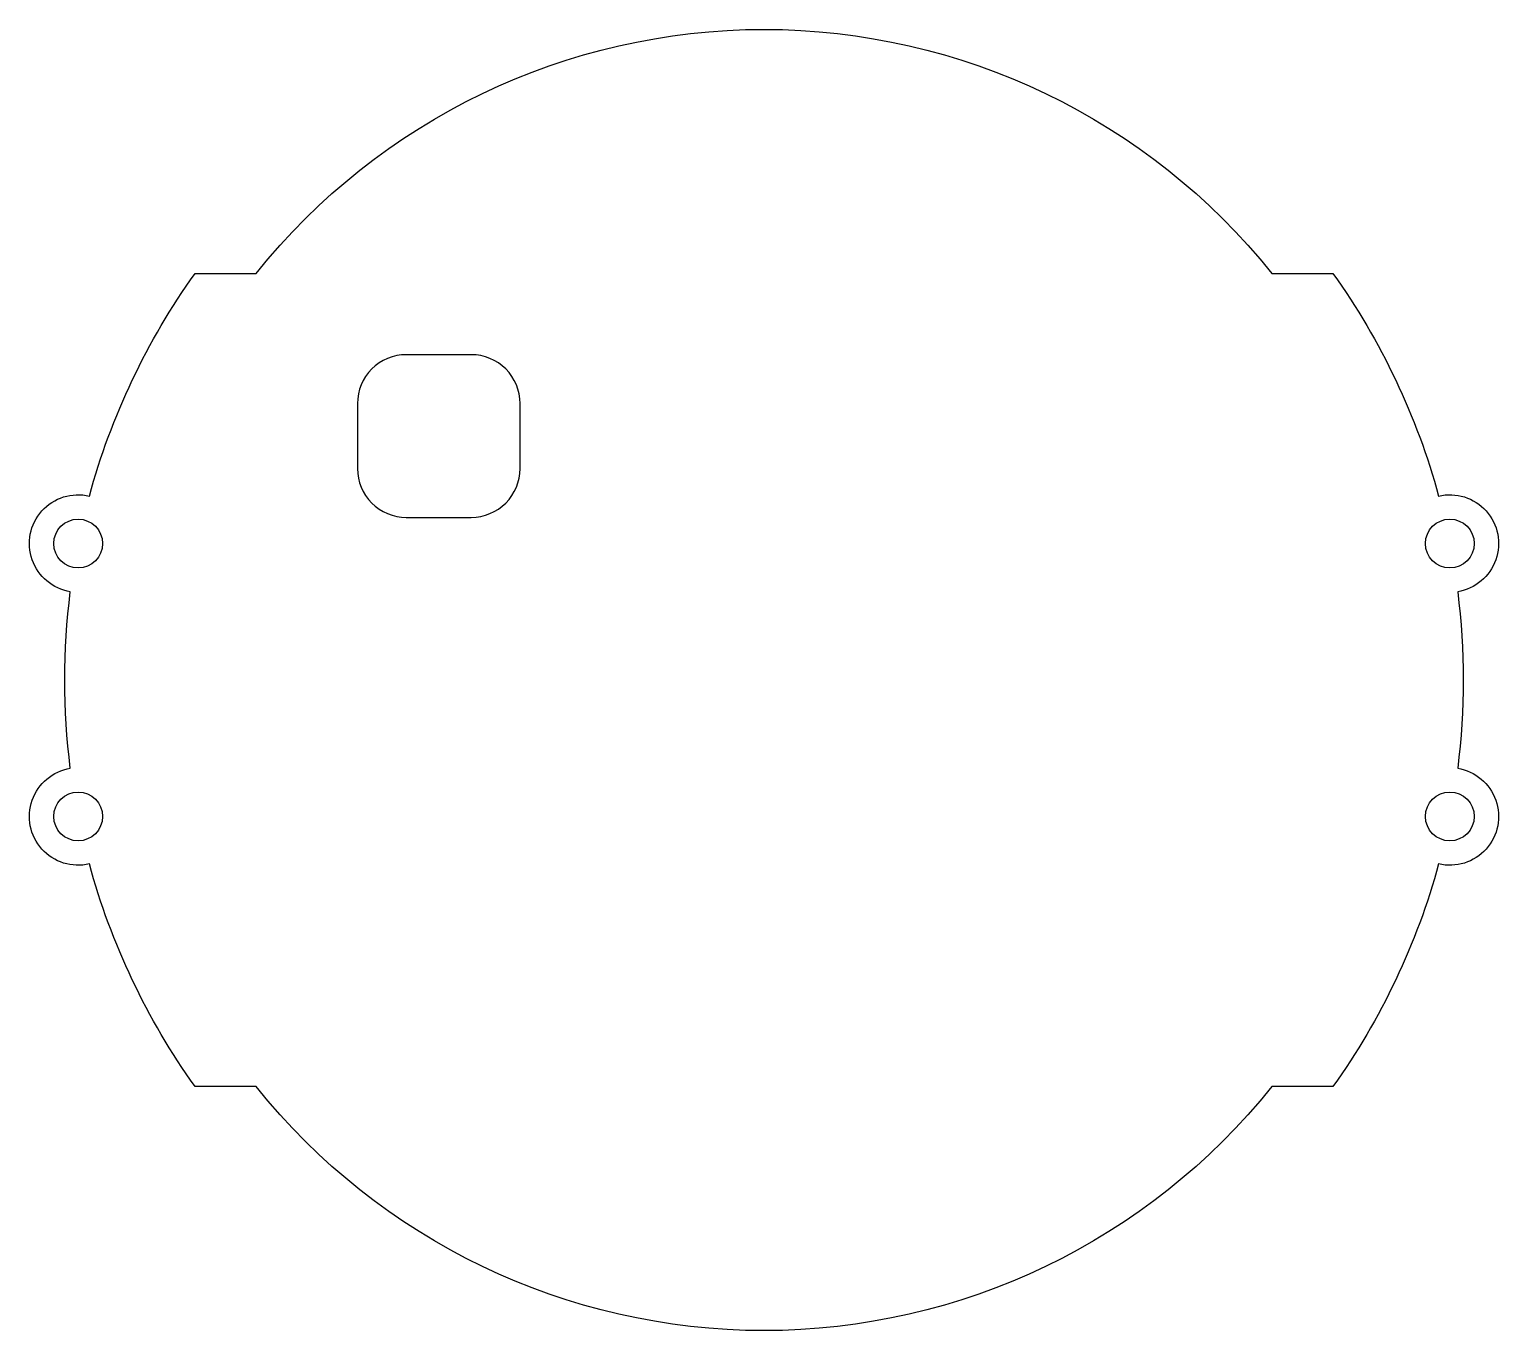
# Model space of a CAD drawing. Header units: millimetres. Extents: x -45.2 to 45.2, y -40 to 40.
import ezdxf

# ---------------------------------------------------------------- set-up
doc = ezdxf.new("R2010")
doc.units = ezdxf.units.MM
doc.layers.get('0').update_dxf_attribs({"linetype": 'CONTINUOUS'})

msp = doc.modelspace()

# ---------------------------------------------------------------- linework, layer by layer
for points in [[(-34.986, 25), (-31.225, 25, -0.480384), (31.225, 25), (34.986, 25, -0.08881), (41.486, 11.309, -1.035514), (42.656, 5.428, -0.063369), (42.656, -5.428, -1.035514), (41.486, -11.309, -0.08881), (34.986, -25), (31.225, -25, -0.480384), (-31.225, -25), (-34.986, -25, -0.08881), (-41.486, -11.309, -1.035514), (-42.656, -5.428, -0.063369), (-42.656, 5.428, -1.035514), (-41.486, 11.309, -0.08881)], [(-15, 13), (-15, 17, 0.414214), (-18, 20), (-22, 20, 0.414214), (-25, 17), (-25, 13, 0.414214), (-22, 10), (-18, 10, 0.414214)]]:
    msp.add_lwpolyline(points, format="xyb", close=True)
for centre in [(-42.174, 8.389), (42.174, 8.389), (-42.174, -8.389), (42.174, -8.389)]:
    msp.add_circle(centre, 1.5)

doc.saveas('drawing.dxf')
